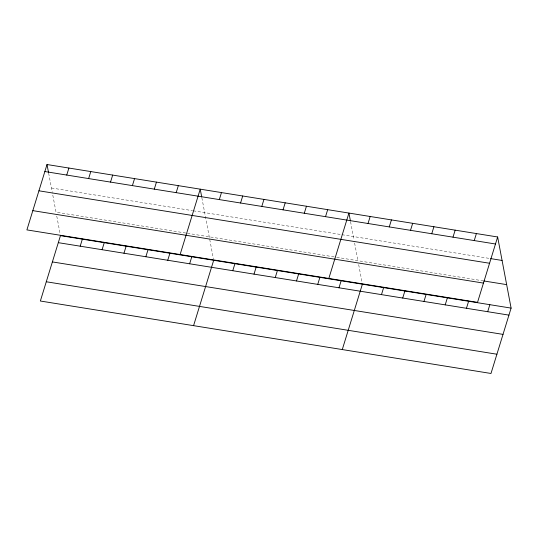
<?xml version="1.0" encoding="UTF-8"?>
<svg xmlns="http://www.w3.org/2000/svg" width="538" height="538" viewBox="0 0 538 538"><rect width="100%" height="100%" fill="white"/><g stroke="black" fill="none" stroke-linecap="round" stroke-linejoin="round"><path stroke-width="0.4" stroke-dasharray="2.69 2.02" d="M51.453 187.997L192.51 210.674M193.317 210.802L341.119 234.568M341.939 234.702L489.829 258.482M185.731 233.028L56.026 212.174L52.368 192.833M187.352 233.29L334.253 256.908M336.707 257.305L482.963 280.823M350.561 221.676L353.984 239.766M354.596 242.988L357.952 260.722M358.691 264.635L362.094 282.625M201.858 197.762L213.384 258.717M48.642 173.128L52.213 192.026M56.766 216.088L60.169 234.084"/><path stroke-width="0.81" d="M47.014 164.527L26.9 229.901L477.536 302.356L497.643 236.982L47.014 164.527L48.494 172.348M66.739 175.058L68.898 168.044M88.629 178.582L90.787 171.561M80.196 246.182L82.354 239.168M110.519 182.1L112.677 175.079M102.086 249.706L104.244 242.685M132.402 185.617L134.561 178.603M123.969 253.223L126.127 246.202M154.292 189.141L156.45 182.12M145.859 256.74L148.017 249.726M176.182 192.658L178.34 185.637M167.748 260.257L169.907 253.243M180.116 254.535L200.23 189.161L201.71 196.982M189.638 263.781L191.797 256.76M219.309 199.591L221.474 192.577M193.572 325.658L213.68 260.284M240.553 203.008L242.712 195.993M232.766 270.715L234.924 263.701M261.798 206.424L263.956 199.403M254.01 274.131L256.169 267.11M283.042 209.84L285.201 202.819M275.254 277.547L277.413 270.527M304.286 213.256L306.445 206.236M296.499 280.964L298.657 273.943M325.53 216.673L327.689 209.652M317.743 284.38L319.902 277.359M328.826 278.442L348.933 213.068L350.413 220.896M338.987 287.796L341.146 280.775M368.019 223.505L370.178 216.484M342.282 349.565L362.39 284.192M389.263 226.915L391.422 219.901M381.476 294.622L383.634 287.608M410.507 230.331L412.666 223.317M402.72 298.039L404.879 291.024M431.752 233.748L433.91 226.733M423.964 301.455L426.123 294.441M452.996 237.164L455.155 230.15M445.208 304.871L447.367 297.857M474.24 240.58L476.399 233.566M466.453 308.287L468.611 301.273M487.697 311.704L489.856 304.69M511.1 308.099L490.986 373.473L40.357 301.018L60.464 235.644L511.1 308.099L497.643 236.982M44.856 171.541L495.485 243.996M490.649 258.61L502.082 260.453M38.931 190.802L489.56 263.257M483.783 280.95L506.661 284.629M32.825 210.64L483.46 283.096M58.306 242.665L508.941 315.12M52.381 261.919L503.017 334.38M46.281 281.764L496.91 354.219"/></g></svg>
